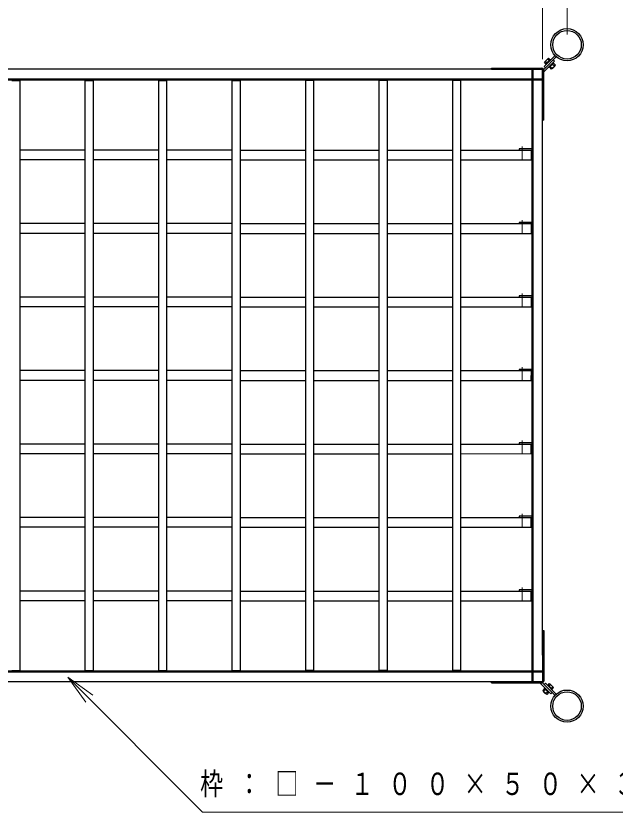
# Model space of a CAD drawing. Units: millimetres on the paper, scale 1:50. Extents: x -365 to 10, y -38 to 257.
# Drawn here: x -188.1 to -129.4, y 135.9 to 213.9 of the extents above; entities that cross this region are included whole.
import ezdxf

# ---------------------------------------------------------------- set-up
doc = ezdxf.new("R2010")
doc.units = ezdxf.units.MM
doc.linetypes.add('USER2', pattern=[6, 3, -1, 1, -1])
doc.layers.add('LY_1', color=7, linetype='Continuous', lineweight=25)
doc.styles.add('ＭＳ ゴシック', font='')
doc.styles.get('ＭＳ ゴシック').set_extended_font_data('MS Gothic')

msp = doc.modelspace()

# ---------------------------------------------------------------- linework, layer by layer
at = {"layer": 'LY_1', "lineweight": 13}
for p, q in [((-134.091, 212.114), (-134.091, 251.099)), ((-134.091, 212.114), (-134.091, 242.114)), ((-136.491, 209.714), (-136.491, 232.114)), ((-183.014, 149.167), (-180.896, 147.042)), ((-183.014, 149.167), (-180.542, 147.395)), ((-181.251, 146.689), (-183.014, 149.167))]:
    msp.add_line(p, q, dxfattribs=at)
at = {"layer": 'LY_1'}
for p, q in [((-135.143, 209.934), (-136.371, 208.706)), ((-135.27, 210.062), (-136.342, 208.989)), ((-135.31, 209.513), (-136.371, 208.452)), ((-136.303, 209.402), (-135.907, 209.798)), ((-136.161, 209.261), (-136.303, 209.402)), ((-136.076, 209.346), (-136.218, 209.487)), ((-136.175, 209.247), (-135.751, 209.671)), ((-136.13, 209.201), (-136.175, 209.247)), ((-135.85, 209.572), (-135.992, 209.713)), ((-135.765, 209.657), (-135.907, 209.798)), ((-135.83, 208.902), (-135.406, 209.326)), ((-135.706, 209.626), (-135.751, 209.671)), ((-135.632, 208.732), (-135.236, 209.128)), ((-135.505, 209.227), (-135.284, 209.006)), ((-135.451, 209.371), (-135.406, 209.326)), ((-135.437, 209.64), (-135.31, 209.513)), ((-135.42, 209.312), (-135.236, 209.128)), ((-139.091, 208.714), (-193.891, 208.714)), ((-141.491, 208.714), (-141.491, 208.834)), ((-141.491, 208.834), (-136.551, 208.834)), ((-141.491, 208.714), (-136.491, 208.714)), ((-136.491, 203.714), (-136.491, 208.714)), ((-136.371, 203.714), (-136.371, 208.654)), ((-136.342, 208.989), (-136.215, 208.862)), ((-135.876, 208.947), (-135.83, 208.902)), ((-135.816, 208.916), (-135.632, 208.732)), ((-135.731, 209.001), (-135.511, 208.78)), ((-135.511, 208.78), (-135.284, 209.006)), ((-136.491, 151.314), (-136.491, 206.114)), ((-136.371, 203.714), (-136.491, 203.714)), ((-136.491, 153.714), (-136.371, 153.714)), ((-136.491, 153.714), (-136.491, 148.714)), ((-136.371, 153.714), (-136.371, 148.774)), ((-196.491, 148.714), (-139.091, 148.714)), ((-141.491, 148.594), (-141.491, 148.714)), ((-141.491, 148.714), (-136.491, 148.714)), ((-141.491, 148.594), (-136.551, 148.594)), ((-135.692, 147.533), (-136.753, 148.594)), ((-135.27, 147.365), (-136.498, 148.594)), ((-136.215, 148.565), (-136.342, 148.438)), ((-135.143, 147.493), (-136.215, 148.565)), ((-136.003, 148.353), (-135.958, 148.398)), ((-135.958, 148.398), (-135.533, 147.974)), ((-135.943, 148.384), (-135.802, 148.525)), ((-135.859, 148.299), (-135.717, 148.441)), ((-135.802, 148.525), (-135.406, 148.129)), ((-136.289, 148.039), (-136.472, 147.855)), ((-136.472, 147.855), (-136.076, 147.459)), ((-136.204, 147.954), (-136.424, 147.734)), ((-136.424, 147.734), (-136.198, 147.507)), ((-136.257, 148.098), (-136.303, 148.053)), ((-136.303, 148.053), (-135.878, 147.629)), ((-135.977, 147.728), (-136.198, 147.507)), ((-135.893, 147.643), (-136.076, 147.459)), ((-135.833, 147.674), (-135.878, 147.629)), ((-135.564, 147.66), (-135.692, 147.533)), ((-135.632, 148.073), (-135.491, 148.214)), ((-135.579, 147.929), (-135.533, 147.974)), ((-135.547, 147.988), (-135.406, 148.129))]:
    msp.add_line(p, q, dxfattribs=at)
at = {"layer": 'LY_1', "color": 140, "lineweight": 50}
for p, q in [((-137.491, 148.714), (-137.491, 208.714)), ((-136.491, 207.714), (-196.491, 207.714)), ((-196.491, 149.714), (-136.491, 149.714))]:
    msp.add_line(p, q, dxfattribs=at)
at = {"layer": 'LY_1', "color": 40}
for p, q in [((-188.491, 207.614), (-187.691, 207.614)), ((-187.691, 149.814), (-187.691, 207.614)), ((-181.291, 207.614), (-180.491, 207.614)), ((-181.291, 149.814), (-181.291, 207.614)), ((-180.491, 149.814), (-180.491, 207.614)), ((-174.091, 207.614), (-173.291, 207.614)), ((-174.091, 149.814), (-174.091, 207.614)), ((-173.291, 149.814), (-173.291, 207.614)), ((-166.891, 149.814), (-166.891, 207.614)), ((-166.891, 207.614), (-166.091, 207.614)), ((-166.091, 149.814), (-166.091, 207.614)), ((-159.691, 149.814), (-159.691, 207.614)), ((-158.891, 207.614), (-159.691, 207.614)), ((-158.891, 149.814), (-158.891, 207.614)), ((-152.491, 149.814), (-152.491, 207.614)), ((-151.691, 207.614), (-152.491, 207.614)), ((-151.691, 149.814), (-151.691, 207.614)), ((-145.291, 149.814), (-145.291, 207.614)), ((-144.491, 207.614), (-145.291, 207.614)), ((-144.491, 149.814), (-144.491, 207.614)), ((-181.291, 200.794), (-187.691, 200.794)), ((-174.091, 200.794), (-180.491, 200.794)), ((-166.891, 200.794), (-173.291, 200.794)), ((-166.091, 200.794), (-159.691, 200.794)), ((-158.891, 200.794), (-152.491, 200.794)), ((-151.691, 200.794), (-145.291, 200.794)), ((-144.491, 200.794), (-137.591, 200.794)), ((-138.791, 200.914), (-138.791, 200.794)), ((-137.491, 200.914), (-138.791, 200.914)), ((-137.591, 200.794), (-137.591, 199.834)), ((-181.291, 199.834), (-187.691, 199.834)), ((-174.091, 199.834), (-180.491, 199.834)), ((-166.891, 199.834), (-173.291, 199.834)), ((-166.091, 199.834), (-159.691, 199.834)), ((-158.891, 199.834), (-152.491, 199.834)), ((-151.691, 199.834), (-145.291, 199.834)), ((-144.491, 199.834), (-137.591, 199.834)), ((-181.291, 193.594), (-187.691, 193.594)), ((-174.091, 193.594), (-180.491, 193.594)), ((-166.891, 193.594), (-173.291, 193.594)), ((-166.091, 193.594), (-159.691, 193.594)), ((-158.891, 193.594), (-152.491, 193.594)), ((-151.691, 193.594), (-145.291, 193.594)), ((-144.491, 193.594), (-137.591, 193.594)), ((-138.791, 193.714), (-138.791, 193.594)), ((-137.491, 193.714), (-138.791, 193.714)), ((-137.591, 193.594), (-137.591, 192.634)), ((-181.291, 192.634), (-187.691, 192.634)), ((-174.091, 192.634), (-180.491, 192.634)), ((-166.891, 192.634), (-173.291, 192.634)), ((-166.091, 192.634), (-159.691, 192.634)), ((-158.891, 192.634), (-152.491, 192.634)), ((-151.691, 192.634), (-145.291, 192.634)), ((-144.491, 192.634), (-137.591, 192.634)), ((-138.791, 186.514), (-138.791, 186.394)), ((-137.491, 186.514), (-138.791, 186.514)), ((-181.291, 186.394), (-187.691, 186.394)), ((-174.091, 186.394), (-180.491, 186.394)), ((-166.891, 186.394), (-173.291, 186.394)), ((-166.091, 186.394), (-159.691, 186.394)), ((-158.891, 186.394), (-152.491, 186.394)), ((-151.691, 186.394), (-145.291, 186.394)), ((-144.491, 186.394), (-137.591, 186.394)), ((-137.591, 186.394), (-137.591, 185.434)), ((-181.291, 185.434), (-187.691, 185.434)), ((-174.091, 185.434), (-180.491, 185.434)), ((-166.891, 185.434), (-173.291, 185.434)), ((-166.091, 185.434), (-159.691, 185.434)), ((-158.891, 185.434), (-152.491, 185.434)), ((-151.691, 185.434), (-145.291, 185.434)), ((-144.491, 185.434), (-137.591, 185.434)), ((-181.291, 179.194), (-187.691, 179.194)), ((-174.091, 179.194), (-180.491, 179.194)), ((-166.891, 179.194), (-173.291, 179.194)), ((-166.091, 179.194), (-159.691, 179.194)), ((-158.891, 179.194), (-152.491, 179.194)), ((-151.691, 179.194), (-145.291, 179.194)), ((-144.491, 179.194), (-137.591, 179.194)), ((-138.791, 179.314), (-138.791, 179.194)), ((-137.491, 179.314), (-138.791, 179.314)), ((-137.591, 179.194), (-137.591, 178.714)), ((-137.591, 178.234), (-137.591, 178.714)), ((-181.291, 178.234), (-187.691, 178.234)), ((-174.091, 178.234), (-180.491, 178.234)), ((-166.891, 178.234), (-173.291, 178.234)), ((-166.091, 178.234), (-159.691, 178.234)), ((-158.891, 178.234), (-152.491, 178.234)), ((-151.691, 178.234), (-145.291, 178.234)), ((-144.491, 178.234), (-137.591, 178.234)), ((-181.291, 171.994), (-187.691, 171.994)), ((-174.091, 171.994), (-180.491, 171.994)), ((-166.891, 171.994), (-173.291, 171.994)), ((-166.091, 171.994), (-159.691, 171.994)), ((-158.891, 171.994), (-152.491, 171.994)), ((-151.691, 171.994), (-145.291, 171.994)), ((-144.491, 171.994), (-137.591, 171.994)), ((-138.791, 172.114), (-138.791, 171.994)), ((-137.491, 172.114), (-138.791, 172.114)), ((-137.591, 171.074), (-137.591, 171.994)), ((-181.291, 171.034), (-187.691, 171.034)), ((-174.091, 171.034), (-180.491, 171.034)), ((-166.891, 171.034), (-173.291, 171.034)), ((-166.091, 171.034), (-159.691, 171.034)), ((-158.891, 171.034), (-152.491, 171.034)), ((-151.691, 171.034), (-145.291, 171.034)), ((-144.491, 171.034), (-137.591, 171.074)), ((-181.291, 164.794), (-187.691, 164.794)), ((-174.091, 164.794), (-180.491, 164.794)), ((-166.891, 164.794), (-173.291, 164.794)), ((-166.091, 164.794), (-159.691, 164.794)), ((-158.891, 164.794), (-152.491, 164.794)), ((-151.691, 164.794), (-145.291, 164.794)), ((-144.491, 164.794), (-137.591, 164.794)), ((-138.791, 164.914), (-138.791, 164.794)), ((-137.491, 164.914), (-138.791, 164.914)), ((-137.591, 163.834), (-137.591, 164.794)), ((-181.291, 163.834), (-187.691, 163.834)), ((-174.091, 163.834), (-180.491, 163.834)), ((-166.891, 163.834), (-173.291, 163.834)), ((-166.091, 163.834), (-159.691, 163.834)), ((-158.891, 163.834), (-152.491, 163.834)), ((-151.691, 163.834), (-145.291, 163.834)), ((-144.491, 163.834), (-137.591, 163.834)), ((-181.291, 157.594), (-187.691, 157.594)), ((-174.091, 157.594), (-180.491, 157.594)), ((-166.891, 157.594), (-173.291, 157.594)), ((-166.091, 157.594), (-159.691, 157.594)), ((-158.891, 157.594), (-152.491, 157.594)), ((-151.691, 157.594), (-145.291, 157.594)), ((-144.491, 157.594), (-137.591, 157.594)), ((-138.791, 157.714), (-138.791, 157.594)), ((-137.491, 157.714), (-138.791, 157.714)), ((-137.591, 156.634), (-137.591, 157.594)), ((-181.291, 156.634), (-187.691, 156.634)), ((-174.091, 156.634), (-180.491, 156.634)), ((-166.891, 156.634), (-173.291, 156.634)), ((-166.091, 156.634), (-159.691, 156.634)), ((-158.891, 156.634), (-152.491, 156.634)), ((-151.691, 156.634), (-145.291, 156.634)), ((-144.491, 156.634), (-137.591, 156.634)), ((-188.491, 149.814), (-187.691, 149.814)), ((-181.291, 149.814), (-180.491, 149.814)), ((-174.091, 149.814), (-173.291, 149.814)), ((-166.891, 149.814), (-166.091, 149.814)), ((-158.891, 149.814), (-159.691, 149.814)), ((-151.691, 149.814), (-152.491, 149.814)), ((-144.491, 149.814), (-145.291, 149.814))]:
    msp.add_line(p, q, dxfattribs=at)
at = {"layer": 'LY_1', "color": 40, "linetype": 'USER2', "lineweight": 13}
for p, q in [((-138.491, 199.834), (-138.491, 201.14)), ((-138.491, 192.634), (-138.491, 193.94)), ((-138.491, 185.434), (-138.491, 186.74)), ((-138.491, 178.234), (-138.491, 179.54)), ((-138.491, 171.034), (-138.491, 172.34)), ((-138.491, 163.834), (-138.491, 165.14)), ((-138.491, 156.634), (-138.491, 157.94))]:
    msp.add_line(p, q, dxfattribs=at)
at = {"layer": 'LY_1', "lineweight": 13}
msp.add_lwpolyline([(-183.014, 149.167), (-169.825, 135.933), (-127.523, 135.933)], dxfattribs=at)
at = {"layer": 'LY_1'}
for centre, radius in [((-134.091, 211.114), 1.58), ((-134.091, 211.114), 1.398), ((-134.091, 146.314), 1.58), ((-134.091, 146.314), 1.398)]:
    msp.add_circle(centre, radius, dxfattribs=at)
for centre, start, end in [((-136.551, 208.654), 0, 90), ((-136.551, 148.774), 270, 0)]:
    msp.add_arc(centre, 0.18, start, end, dxfattribs=at)

# ---------------------------------------------------------------- texts
at = {"layer": 'LY_1', "insert": (-170.042, 138.583), "char_height": 2.199, "attachment_point": 4, "style": 'ＭＳ ゴシック'}
msp.add_mtext('\\T1.64;\\W0.75;枠：□－１００×５０×３．２', dxfattribs=at)

doc.saveas('drawing.dxf')
